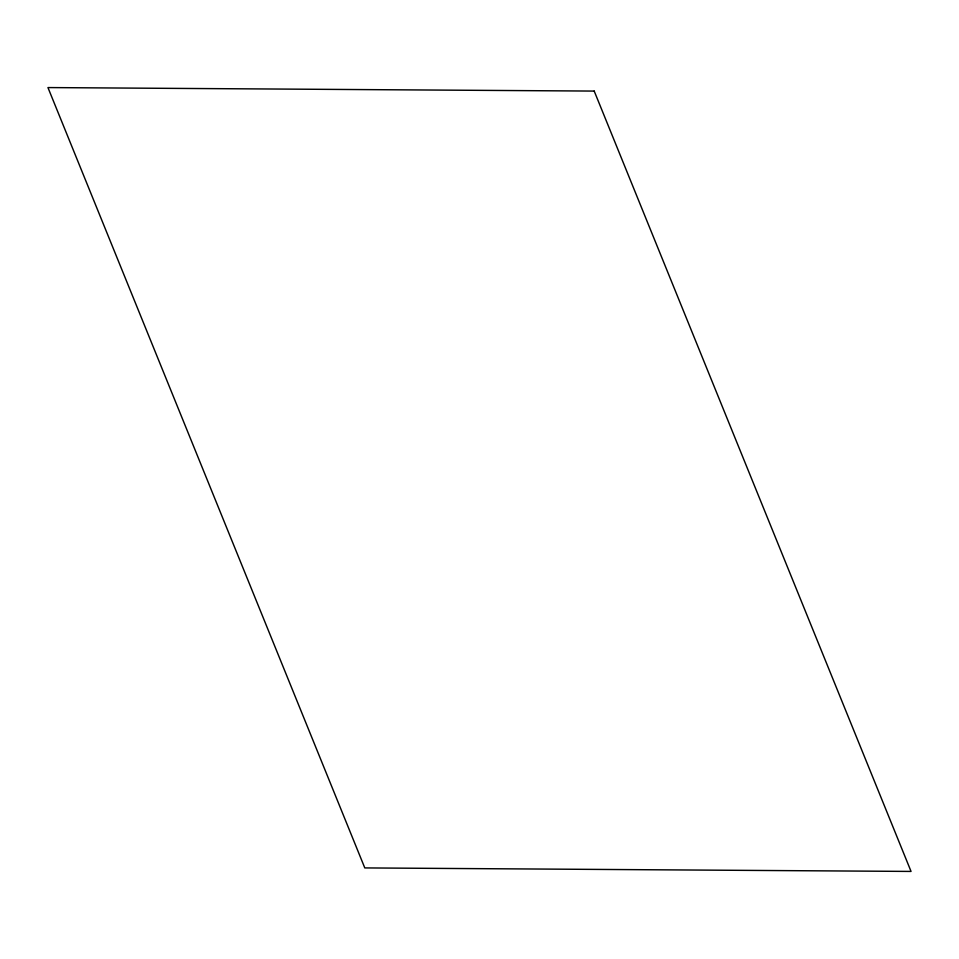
<?xml version="1.0" encoding="UTF-8"?>
<svg xmlns="http://www.w3.org/2000/svg" width="959" height="959" viewBox="0 0 959 959"><rect width="100%" height="100%" fill="white"/><g stroke="black" fill="none" stroke-linecap="round" stroke-linejoin="round"><path stroke-width="1.44" d="M594.208 91.081L47.95 87.569L364.792 867.919L911.05 871.431L594.208 91.081"/></g></svg>
